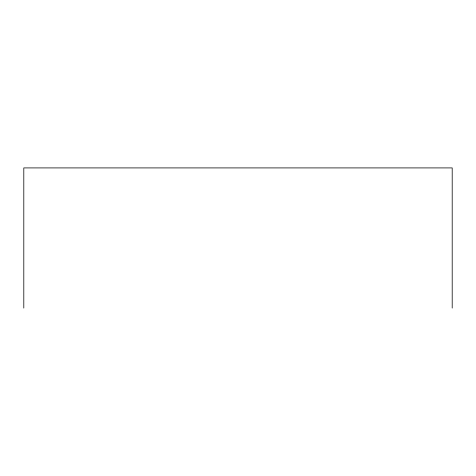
<?xml version="1.0" encoding="UTF-8"?>
<svg xmlns="http://www.w3.org/2000/svg" width="476" height="476" viewBox="0 0 476 476"><rect width="100%" height="100%" fill="white"/><g stroke="black" fill="none" stroke-linecap="round" stroke-linejoin="round"><path stroke-width="0.71" d="M452.2 308.085L452.2 167.915L23.8 167.915L23.8 308.085"/></g></svg>
